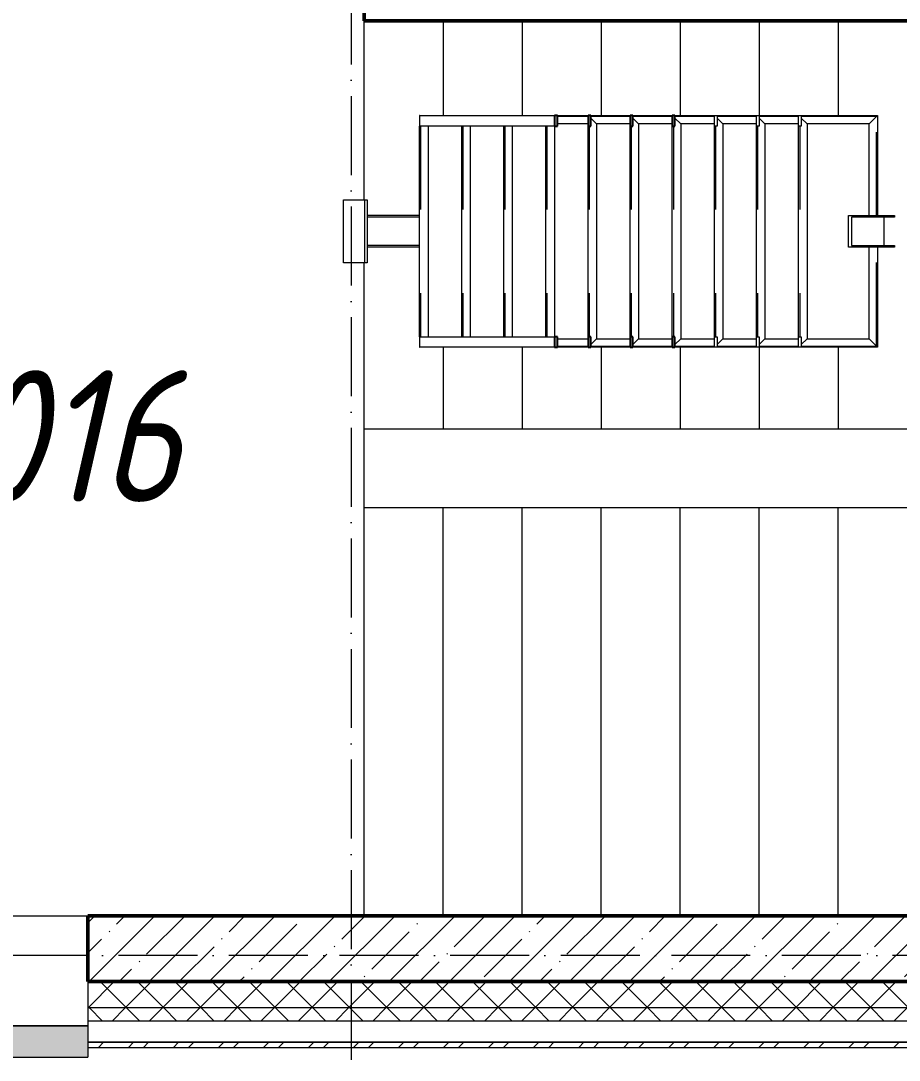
# Model space of a CAD drawing. Header units: millimetres. Extents: x -213536 to 1564669, y -45299 to 942238.
# Drawn here: x 617417 to 620754, y 341164 to 345112 of the extents above; entities that cross this region are included whole.
import ezdxf

# ---------------------------------------------------------------- set-up
doc = ezdxf.new("R2010")
doc.units = ezdxf.units.MM
doc.linetypes.add('50_200_ШТРИХ_1Т_ш5_п1_п1_', pattern=[700, 500, -100, 0, -100])
doc.linetypes.add('Штрих', pattern=[635, 317.5, -317.5])
for name, color, linetype, lineweight in [('A-FLOR-____-OTLN', 7, 'Continuous', 9), ('A-GENM-____-HDLN', 7, 'Штрих', 9), ('A-GENM-____-MCUT', 7, 'Continuous', 25), ('A-GENM-____-OTLN', 7, 'Continuous', 9), ('A-GLAZ-____-OTLN', 7, 'Continuous', 9), ('A-WALL-____-MCUT', 7, 'Continuous', 13), ('A-WALL-____-MCUT-1', 7, 'Continuous', 9), ('A-WALL-____-MCUT-2', 7, 'Continuous', 50), ('A-WALL-____-OTLN', 7, 'Continuous', 9), ('A-WALL-____-PATT-1', 7, 'Continuous', 9), ('A-WALL-FNSH-MCUT-1', 7, 'Continuous', 9), ('S-GRID-____-OTLN-1', 7, '50_200_ШТРИХ_1Т_ш5_п1_п1_', 9), ('S-STRS-____-OTLN-1', 7, 'Continuous', 9), ('Марки помещений', 7, 'Continuous', 9)]:
    doc.layers.add(name, color=color, linetype=linetype, lineweight=lineweight)
doc.layers.add('A-GLAZ-____-OTLN-1', color=7, linetype='Continuous', lineweight=9, true_color=0xc0c0c0)
doc.styles.add('ISOCPEUR_I_2', font='isocpeui.ttf', dxfattribs={"width": 0.85, "height": 2.3})
pattern_1 = [(45, (549721.47, 286281.11), (-70.71068, 70.71068), []), (135, (549721.47, 286281.11), (-70.71068, -70.71068), [])]

# ---------------------------------------------------------------- blocks, each defined once
blk = doc.blocks.new('ОМ_Труба_ГОСТ 8639-82 - ОМ_Труба_ГОСТ 8639-82-26350154-АР1_План отверстий 3 этажа в осях 1-64_Ю-ЯЯ')
at = {"layer": 'A-GENM-____-OTLN'}
for p, q in [((9439.1, 57971), (9439.1, 58091)), ((9439.1, 58091), (9614.1, 58091)), ((9614.1, 58085), (9451.2, 58085)), ((9451.2, 58085), (9451.2, 57977)), ((9574, 58085), (9574, 57977)), ((9614.1, 58091), (9614.1, 58085)), ((9614.1, 57971), (9439.1, 57971)), ((9451.2, 57977), (9614.1, 57977)), ((9614.1, 57977), (9614.1, 57971))]:
    blk.add_line(p, q, dxfattribs=at)
blk = doc.blocks.new('ОМ_Уголок_ГОСТ 8509-93 - ОМ_Уголок_ГОСТ 8509-93-26349651-АР1_План отверстий 3 этажа в осях 1-64_Ю-ЯЯ')
at = {"layer": 'A-GENM-____-HDLN'}
for p, q in [((4, -4), (380, -4)), ((500, -4), (876, -4))]:
    blk.add_line(p, q, dxfattribs=at)
at = {"layer": 'A-GENM-____-OTLN'}
for p, q in [((380, 0), (0, 0)), ((32, -32), (0, 0)), ((32, -32), (380, -32)), ((880, 0), (500, 0)), ((500, -32), (848, -32)), ((880, 0), (848, -32))]:
    blk.add_line(p, q, dxfattribs=at)
blk = doc.blocks.new('ОМ_Уголок_ГОСТ 8509-93 - ОМ_Уголок_ГОСТ 8509-93-V149-АР1_План отверстий 3 этажа в осях 1-64_Ю-ЯЯ')
at = {"layer": 'A-GENM-____-HDLN'}
blk.add_line((40, -4), (840, -4), dxfattribs=at)
at = {"layer": 'A-GENM-____-OTLN'}
for p, q in [((32, -32), (10, -10)), ((32, -32), (848, -32)), ((840, 0), (40, 0)), ((870, -10), (848, -32))]:
    blk.add_line(p, q, dxfattribs=at)
blk = doc.blocks.new('ОМ_Уголок_ГОСТ 8509-93 - ОМ_Уголок_ГОСТ 8509-93-19082047-АР1_План отверстий 3 этажа в осях 1-64_Ю-ЯЯ')
at = {"layer": 'A-GENM-____-HDLN'}
blk.add_line((10, -4), (296, -4), dxfattribs=at)
at = {"layer": 'A-GENM-____-OTLN'}
for p, q in [((300, 0), (10, 0)), ((32, -32), (10, -10)), ((32, -32), (268, -32)), ((300, 0), (268, -32))]:
    blk.add_line(p, q, dxfattribs=at)
blk = doc.blocks.new('ОМ_Уголок_ГОСТ 8509-93 - ОМ_Уголок_ГОСТ 8509-93-V150-АР1_План отверстий 3 этажа в осях 1-64_Ю-ЯЯ')
at = {"layer": 'A-GENM-____-HDLN'}
blk.add_line((4, -4), (290, -4), dxfattribs=at)
at = {"layer": 'A-GENM-____-OTLN'}
for p, q in [((290, 0), (0, 0)), ((32, -32), (0, 0)), ((32, -32), (268, -32)), ((290, -10), (268, -32))]:
    blk.add_line(p, q, dxfattribs=at)
blk = doc.blocks.new('ОМ_Уголок_ГОСТ 8509-93 - ОМ_Уголок_ГОСТ 8509-93-V151-АР1_План отверстий 3 этажа в осях 1-64_Ю-ЯЯ')
at = {"layer": 'A-GENM-____-HDLN'}
blk.add_line((10, -4), (160, -4), dxfattribs=at)
at = {"layer": 'A-GENM-____-OTLN'}
for p, q in [((160, 0), (10, 0)), ((32, -32), (10, -10)), ((32, -32), (160, -32))]:
    blk.add_line(p, q, dxfattribs=at)
blk = doc.blocks.new('ОМ_Уголок_ГОСТ 8509-93 - ОМ_Уголок_ГОСТ 8509-93-V152-АР1_План отверстий 3 этажа в осях 1-64_Ю-ЯЯ')
at = {"layer": 'A-GENM-____-HDLN'}
blk.add_line((140, -4), (290, -4), dxfattribs=at)
at = {"layer": 'A-GENM-____-OTLN'}
for p, q in [((290, 0), (140, 0)), ((140, -32), (268, -32)), ((290, -10), (268, -32))]:
    blk.add_line(p, q, dxfattribs=at)
blk = doc.blocks.new('ОМ_Уголок_ГОСТ 8509-93 - ОМ_Уголок_ГОСТ 8509-93-V153-АР1_План отверстий 3 этажа в осях 1-64_Ю-ЯЯ')
at = {"layer": 'A-GENM-____-HDLN'}
blk.add_line((40, -4), (840, -4), dxfattribs=at)
at = {"layer": 'A-GENM-____-OTLN'}
for p, q in [((840, 0), (40, 0)), ((40, -32), (840, -32))]:
    blk.add_line(p, q, dxfattribs=at)
blk = doc.blocks.new('ОМ_Уголок_ГОСТ 8509-93 - ОМ_Уголок_ГОСТ 8509-93-V154-АР1_План отверстий 3 этажа в осях 1-64_Ю-ЯЯ')
at = {"layer": 'A-GENM-____-HDLN'}
blk.add_line((44.3, -4), (160, -4), dxfattribs=at)
at = {"layer": 'A-GENM-____-OTLN'}
for p, q in [((160, 0), (44.3, 0)), ((44.3, -32), (160, -32))]:
    blk.add_line(p, q, dxfattribs=at)
blk = doc.blocks.new('ОМ_Уголок_ГОСТ 8509-93 - ОМ_Уголок_ГОСТ 8509-93-V155-АР1_План отверстий 3 этажа в осях 1-64_Ю-ЯЯ')
at = {"layer": 'A-GENM-____-HDLN'}
blk.add_line((140, -4), (255.7, -4), dxfattribs=at)
at = {"layer": 'A-GENM-____-OTLN'}
for p, q in [((255.7, 0), (140, 0)), ((140, -32), (255.7, -32))]:
    blk.add_line(p, q, dxfattribs=at)
blk = doc.blocks.new('ОМ_Труба_ГОСТ 8639-82 - ОМ_Труба_ГОСТ 8639-82-26527904-АР1_План отверстий 3 этажа в осях 1-64_Ю-ЯЯ')
at = {"layer": 'A-GENM-____-HDLN'}
for p, q in [((7810, 58085), (7611.5, 58085)), ((7810, 57977), (7611.5, 57977))]:
    blk.add_line(p, q, dxfattribs=at)
at = {"layer": 'A-GENM-____-OTLN'}
for p, q in [((7810, 58091), (7611.5, 58091)), ((7810, 57971), (7611.5, 57971))]:
    blk.add_line(p, q, dxfattribs=at)
blk = doc.blocks.new('ОМ_Уголок_ГОСТ 8510-86 - ОМ_Уголок_ГОСТ 8510-86-19082066-АР1_План отверстий 3 этажа в осях 1-64_Ю-ЯЯ')
at = {"layer": 'A-GENM-____-OTLN'}
for p, q in [((0, 0), (0, -90)), ((240, 0), (0, 0)), ((0, -10), (240, -10)), ((240, -90), (240, 0)), ((0, -90), (240, -90))]:
    blk.add_line(p, q, dxfattribs=at)
blk = doc.blocks.new('ОМ_Полоса_Трапеция прямоугольная_Прокат_ГОСТ 103-2006 - ОМ_Полоса_Трапеция прямоугольная_Прокат_ГОСТ 103-2006-19082130-АР1_План отверстий 3 этажа в осях 1-64_Ю-ЯЯ')
at = {"layer": 'A-GENM-____-OTLN'}
for p, q in [((9250, 58471), (9260, 58471)), ((9250, 58431), (9250, 58471)), ((9260, 58471), (9260, 58431)), ((9260, 58431), (9250, 58431))]:
    blk.add_line(p, q, dxfattribs=at)
blk = doc.blocks.new('ОМ_Полоса_Трапеция прямоугольная_Прокат_ГОСТ 103-2006 - ОМ_Полоса_Трапеция прямоугольная_Прокат_ГОСТ 103-2006-V157-АР1_План отверстий 3 этажа в осях 1-64_Ю-ЯЯ')
at = {"layer": 'A-GENM-____-MCUT'}
for p, q in [((8780, 58471), (8770, 58471)), ((8770, 58471), (8770, 58431)), ((8780, 58431), (8780, 58471)), ((8770, 58431), (8780, 58431))]:
    blk.add_line(p, q, dxfattribs=at)
blk = doc.blocks.new('ОМ_Полоса_Трапеция прямоугольная_Прокат_ГОСТ 103-2006 - ОМ_Полоса_Трапеция прямоугольная_Прокат_ГОСТ 103-2006-V158-АР1_План отверстий 3 этажа в осях 1-64_Ю-ЯЯ')
at = {"layer": 'A-GENM-____-MCUT'}
for p, q in [((8620, 58471), (8610, 58471)), ((8610, 58471), (8610, 58431)), ((8620, 58431), (8620, 58471)), ((8610, 58431), (8620, 58431))]:
    blk.add_line(p, q, dxfattribs=at)
blk = doc.blocks.new('ОМ_Полоса_Трапеция прямоугольная_Прокат_ГОСТ 103-2006 - ОМ_Полоса_Трапеция прямоугольная_Прокат_ГОСТ 103-2006-V159-АР1_План отверстий 3 этажа в осях 1-64_Ю-ЯЯ')
at = {"layer": 'A-GENM-____-MCUT'}
for p, q in [((8460, 58471), (8450, 58471)), ((8450, 58471), (8450, 58431)), ((8460, 58431), (8460, 58471)), ((8450, 58431), (8460, 58431))]:
    blk.add_line(p, q, dxfattribs=at)
blk = doc.blocks.new('ОМ_Полоса_Прокат_ГОСТ 103-2006 - ОМ_Полоса_Прокат_ГОСТ 103-2006-19082131-АР1_План отверстий 3 этажа в осях 1-64_Ю-ЯЯ')
at = {"layer": 'A-GENM-____-OTLN'}
for p, q in [((69211.3, 58471), (69210, 58471)), ((69210, 58471), (69210, 58431)), ((69210, 58431), (69211.3, 58431))]:
    blk.add_line(p, q, dxfattribs=at)
blk = doc.blocks.new('ОМ_Полоса_Прокат_ГОСТ 103-2006 - ОМ_Полоса_Прокат_ГОСТ 103-2006-20723456-АР1_План отверстий 3 этажа в осях 1-64_Ю-ЯЯ')
at = {"layer": 'A-GENM-____-MCUT'}
for p, q in [((8334.3, 58471), (8322.8, 58471)), ((8322.8, 58471), (8322.8, 58431)), ((8334.3, 58431), (8334.3, 58471)), ((8322.8, 58431), (8334.3, 58431))]:
    blk.add_line(p, q, dxfattribs=at)
at = {"layer": 'A-GENM-____-OTLN'}
for p, q in [((7811.3, 58431), (7811.3, 58471)), ((7811.3, 58471), (8322.8, 58471)), ((8322.8, 58431), (7811.3, 58431))]:
    blk.add_line(p, q, dxfattribs=at)
blk = doc.blocks.new('ОМ_Полоса_Трапеция прямоугольная_Прокат_ГОСТ 103-2006 - ОМ_Полоса_Трапеция прямоугольная_Прокат_ГОСТ 103-2006-19082170-АР1_План отверстий 3 этажа в осях 1-64_Ю-ЯЯ')
at = {"layer": 'A-GENM-____-OTLN'}
for p, q in [((9250, 57631), (9260, 57631)), ((9250, 57591), (9250, 57631)), ((9260, 57631), (9260, 57591)), ((9260, 57591), (9250, 57591))]:
    blk.add_line(p, q, dxfattribs=at)
blk = doc.blocks.new('ОМ_Полоса_Трапеция прямоугольная_Прокат_ГОСТ 103-2006 - ОМ_Полоса_Трапеция прямоугольная_Прокат_ГОСТ 103-2006-V160-АР1_План отверстий 3 этажа в осях 1-64_Ю-ЯЯ')
at = {"layer": 'A-GENM-____-MCUT'}
for p, q in [((8780, 57631), (8770, 57631)), ((8770, 57631), (8770, 57591)), ((8780, 57591), (8780, 57631)), ((8770, 57591), (8780, 57591))]:
    blk.add_line(p, q, dxfattribs=at)
blk = doc.blocks.new('ОМ_Полоса_Трапеция прямоугольная_Прокат_ГОСТ 103-2006 - ОМ_Полоса_Трапеция прямоугольная_Прокат_ГОСТ 103-2006-V161-АР1_План отверстий 3 этажа в осях 1-64_Ю-ЯЯ')
at = {"layer": 'A-GENM-____-MCUT'}
for p, q in [((8620, 57631), (8610, 57631)), ((8610, 57631), (8610, 57591)), ((8620, 57591), (8620, 57631)), ((8610, 57591), (8620, 57591))]:
    blk.add_line(p, q, dxfattribs=at)
blk = doc.blocks.new('ОМ_Полоса_Трапеция прямоугольная_Прокат_ГОСТ 103-2006 - ОМ_Полоса_Трапеция прямоугольная_Прокат_ГОСТ 103-2006-V162-АР1_План отверстий 3 этажа в осях 1-64_Ю-ЯЯ')
at = {"layer": 'A-GENM-____-MCUT'}
for p, q in [((8460, 57631), (8450, 57631)), ((8450, 57631), (8450, 57591)), ((8460, 57591), (8460, 57631)), ((8450, 57591), (8460, 57591))]:
    blk.add_line(p, q, dxfattribs=at)
blk = doc.blocks.new('ОМ_Полоса_Прокат_ГОСТ 103-2006 - ОМ_Полоса_Прокат_ГОСТ 103-2006-19082171-АР1_План отверстий 3 этажа в осях 1-64_Ю-ЯЯ')
at = {"layer": 'A-GENM-____-OTLN'}
for p, q in [((98800, 49942.4), (98800, 49941)), ((98800, 49941), (98840, 49941)), ((98840, 49941), (98840, 49942.4))]:
    blk.add_line(p, q, dxfattribs=at)
blk = doc.blocks.new('ОМ_Полоса_Прокат_ГОСТ 103-2006 - ОМ_Полоса_Прокат_ГОСТ 103-2006-20723498-АР1_План отверстий 3 этажа в осях 1-64_Ю-ЯЯ')
at = {"layer": 'A-GENM-____-MCUT'}
for p, q in [((8334.3, 57631), (8322.8, 57631)), ((8322.8, 57631), (8322.8, 57591)), ((8334.3, 57591), (8334.3, 57631)), ((8322.8, 57591), (8334.3, 57591))]:
    blk.add_line(p, q, dxfattribs=at)
at = {"layer": 'A-GENM-____-OTLN'}
for p, q in [((7811.3, 57591), (7811.3, 57631)), ((7811.3, 57631), (8322.8, 57631)), ((8322.8, 57591), (7811.3, 57591))]:
    blk.add_line(p, q, dxfattribs=at)
blk = doc.blocks.new('Отлив_СКБ - Отлив витража_120_НВФ-31885283-АР1_План отверстий 3 этажа в осях 1-64_Ю-ЯЯ')
at = {"layer": 'A-GLAZ-____-OTLN-1'}
for points in [[(426.9, -2), (1000, -2), (1000, 0), (0, 0), (0, -2)], [(426.9, -120), (1000, -120), (1000, -2), (0, -2), (0, -120)]]:
    blk.add_hatch(color=256, dxfattribs=at).paths.add_polyline_path(points, flags=0)
at = {"layer": 'A-GLAZ-____-OTLN'}
for p, q in [((0, 0), (1000, 0)), ((1000, -2), (0, -2)), ((0, -120), (0, -83)), ((1000, -83), (1000, -120)), ((0, -120), (1000, -120))]:
    blk.add_line(p, q, dxfattribs=at)

msp = doc.modelspace()

# ---------------------------------------------------------------- hatches: boundary and pattern name
at = {"layer": 'A-WALL-____-PATT-1'}
h = msp.add_hatch(dxfattribs=at)
h.set_pattern_fill('FP_12', color=256, style=0, pattern_type=2)
h.set_pattern_definition([(45, (549721.47, 286281.11), (-114.04925, 114.04925), []), (45, (549835.52, 286281.11), (-114.04925, 114.04925), [201.612, -40.322, 3.353, -36.97])])
h.paths.add_polyline_path([(624171.5, 341462.2), (624171.5, 341712.2), (617671.5, 341712.2), (617671.5, 341462.2), (624121.5, 341462.2)], flags=0)
h = msp.add_hatch(dxfattribs=at)
h.set_pattern_fill('FP_4', color=256, style=0, pattern_type=2)
h.set_pattern_definition(pattern_1)
h.paths.add_polyline_path([(623940.9, 341362.2), (624021.5, 341362.2), (624021.5, 341462.2), (617671.5, 341462.2), (617671.5, 341362.2), (620406, 341362.2)], flags=0)
h.paths.add_polyline_path([(613336.2, 341362.2), (613721.5, 341362.2), (613721.5, 341456.2), (613646.5, 341456.2), (613646.5, 341462.2), (612696.5, 341462.2), (612696.5, 341456.2), (612621.5, 341456.2), (612621.5, 341362.2), (612971.5, 341362.2)], flags=0)
h.paths.add_polyline_path([(615103.6, 341362.2), (616671.5, 341362.2), (616671.5, 341462.2), (614796.5, 341462.2), (614796.5, 341456.2), (614721.5, 341456.2), (614721.5, 341362.2)], flags=0)
h.paths.add_polyline_path([(609696.5, 341362.2), (610821.5, 341362.2), (610821.5, 341456.2), (610746.5, 341456.2), (610746.5, 341462.2), (609696.5, 341462.2), (609696.5, 341456.2), (609621.5, 341456.2), (609621.5, 341362.2), (609627.5, 341362.2)], flags=0)
h.paths.add_polyline_path([(607821.5, 341362.2), (607821.5, 341456.2), (607746.5, 341456.2), (607746.5, 341462.2), (606696.5, 341462.2), (606696.5, 341456.2), (606621.5, 341456.2), (606621.5, 341362.2), (607150, 341362.2)], flags=0)
h.paths.add_polyline_path([(603696.5, 341362.2), (604821.5, 341362.2), (604821.5, 341456.2), (604746.5, 341456.2), (604746.5, 341462.2), (603696.5, 341462.2), (603696.5, 341456.2), (603621.5, 341456.2), (603621.5, 341362.2)], flags=0)
h.paths.add_polyline_path([(601746.5, 341362.2), (601821.5, 341362.2), (601821.5, 341456.2), (601746.5, 341456.2), (601746.5, 341462.2), (600696.5, 341462.2), (600696.5, 341456.2), (600621.5, 341456.2), (600621.5, 341362.2), (600963.9, 341362.2)], flags=0)
h.paths.add_polyline_path([(597971.5, 341362.2), (598821.5, 341362.2), (598821.5, 341456.2), (598746.5, 341456.2), (598746.5, 341462.2), (597696.5, 341462.2), (597696.5, 341456.2), (597621.5, 341456.2), (597621.5, 341362.2), (597696.5, 341362.2)], flags=0)
h.paths.add_polyline_path([(595661.5, 341362.2), (595821.5, 341362.2), (595821.5, 341456.2), (595746.5, 341456.2), (595746.5, 341462.2), (594146.5, 341462.2), (594146.5, 341456.2), (594071.5, 341456.2), (594071.5, 341362.2), (594777.8, 341362.2)], flags=0)
h.paths.add_polyline_path([(592126.6, 341362.2), (592271.5, 341362.2), (592271.5, 341456.2), (592196.5, 341456.2), (592196.5, 341462.2), (591146.5, 341462.2), (591146.5, 341456.2), (591071.5, 341456.2), (591071.5, 341362.2)], flags=0)
h.paths.add_polyline_path([(589271.5, 341362.2), (589271.5, 341456.2), (589196.5, 341456.2), (589196.5, 341462.2), (588146.5, 341462.2), (588146.5, 341456.2), (588071.5, 341456.2), (588071.5, 341362.2), (588591.7, 341362.2)], flags=0)
h.paths.add_polyline_path([(585940.5, 341362.2), (586271.5, 341362.2), (586271.5, 341456.2), (586196.5, 341456.2), (586196.5, 341462.2), (585146.5, 341462.2), (585146.5, 341456.2), (585071.5, 341456.2), (585071.5, 341362.2), (585498.6, 341362.2)], flags=0)
h.paths.add_polyline_path([(582146.5, 341362.2), (583271.5, 341362.2), (583271.5, 341456.2), (583196.5, 341456.2), (583196.5, 341462.2), (582146.5, 341462.2), (582146.5, 341456.2), (582071.5, 341456.2), (582071.5, 341362.2), (582077.5, 341362.2)], flags=0)
h.paths.add_polyline_path([(579071.5, 341362.2), (580271.5, 341362.2), (580271.5, 341456.2), (580196.5, 341456.2), (580196.5, 341462.2), (579146.5, 341462.2), (579146.5, 341456.2), (579071.5, 341456.2)], flags=0)
h.paths.add_polyline_path([(577271.5, 341362.2), (577271.5, 341456.2), (577196.5, 341456.2), (577196.5, 341462.2), (576146.5, 341462.2), (576146.5, 341456.2), (576071.5, 341456.2), (576071.5, 341362.2), (577103.1, 341362.2)], flags=0)
h.paths.add_polyline_path([(573146.5, 341362.2), (574271.5, 341362.2), (574271.5, 341456.2), (574196.5, 341456.2), (574196.5, 341462.2), (573146.5, 341462.2), (573146.5, 341456.2), (573071.5, 341456.2), (573071.5, 341362.2), (573077.5, 341362.2)], flags=0)
h.paths.add_polyline_path([(571271.5, 341362.2), (571271.5, 341456.2), (571196.5, 341456.2), (571196.5, 341462.2), (570146.5, 341462.2), (570146.5, 341456.2), (570071.5, 341456.2), (570071.5, 341362.2), (571196.5, 341362.2)], flags=0)
h.paths.add_polyline_path([(567921.5, 341362.2), (568271.5, 341362.2), (568271.5, 341456.2), (568196.5, 341456.2), (568196.5, 341462.2), (567146.5, 341462.2), (567146.5, 341456.2), (567071.5, 341456.2), (567071.5, 341362.2), (567421.5, 341362.2)], flags=0)
h.paths.add_polyline_path([(566071.5, 341362.2), (566071.5, 341456.2), (565996.5, 341456.2), (565996.5, 341462.2), (556271.5, 341462.2), (556271.5, 341362.2), (565614.6, 341362.2)], flags=0)
h.paths.add_polyline_path([(555271.5, 341362.2), (555271.5, 341462.2), (547271.5, 341462.2), (547271.5, 341362.2), (553242.4, 341362.2)], flags=0)
h = msp.add_hatch(dxfattribs=at)
h.set_pattern_fill('FP_4', color=256, style=0, pattern_type=2)
h.set_pattern_definition(pattern_1)
h.paths.add_polyline_path([(624021.5, 341312.2), (624021.5, 341362.2), (617671.5, 341362.2), (617671.5, 341312.2), (623940.9, 341312.2)], flags=0)
h.paths.add_polyline_path([(616671.5, 341312.2), (616671.5, 341362.2), (614721.5, 341362.2), (614721.5, 341312.2), (615103.6, 341312.2)], flags=0)
h.paths.add_polyline_path([(610821.5, 341312.2), (610821.5, 341362.2), (609621.5, 341362.2), (609621.5, 341312.2), (609801.2, 341312.2)], flags=0)
h.paths.add_polyline_path([(613336.2, 341312.2), (613721.5, 341312.2), (613721.5, 341362.2), (612621.5, 341362.2), (612621.5, 341312.2)], flags=0)
h.paths.add_polyline_path([(607150, 341312.2), (607821.5, 341312.2), (607821.5, 341362.2), (606621.5, 341362.2), (606621.5, 341312.2)], flags=0)
h.paths.add_polyline_path([(604821.5, 341312.2), (604821.5, 341362.2), (603621.5, 341362.2), (603621.5, 341312.2), (604498.8, 341312.2)], flags=0)
h.paths.add_polyline_path([(601821.5, 341312.2), (601821.5, 341362.2), (600621.5, 341362.2), (600621.5, 341312.2), (600963.9, 341312.2)], flags=0)
h.paths.add_polyline_path([(598821.5, 341312.2), (598821.5, 341362.2), (597621.5, 341362.2), (597621.5, 341312.2), (598312.7, 341312.2)], flags=0)
h.paths.add_polyline_path([(595821.5, 341312.2), (595821.5, 341362.2), (594071.5, 341362.2), (594071.5, 341312.2), (595661.5, 341312.2)], flags=0)
h.paths.add_polyline_path([(592271.5, 341312.2), (592271.5, 341362.2), (591071.5, 341362.2), (591071.5, 341312.2), (592126.6, 341312.2)], flags=0)
h.paths.add_polyline_path([(589271.5, 341312.2), (589271.5, 341362.2), (588071.5, 341362.2), (588071.5, 341312.2), (588591.7, 341312.2)], flags=0)
h.paths.add_polyline_path([(586271.5, 341312.2), (586271.5, 341362.2), (585071.5, 341362.2), (585071.5, 341312.2), (585940.5, 341312.2)], flags=0)
h.paths.add_polyline_path([(582071.5, 341312.2), (583271.5, 341312.2), (583271.5, 341362.2), (582071.5, 341362.2)], flags=0)
h.paths.add_polyline_path([(579754.3, 341312.2), (580271.5, 341312.2), (580271.5, 341362.2), (579071.5, 341362.2), (579071.5, 341312.2)], flags=0)
h.paths.add_polyline_path([(577103.1, 341312.2), (577271.5, 341312.2), (577271.5, 341362.2), (576071.5, 341362.2), (576071.5, 341312.2), (576219.4, 341312.2)], flags=0)
h.paths.add_polyline_path([(574271.5, 341312.2), (574271.5, 341362.2), (573071.5, 341362.2), (573071.5, 341312.2), (573568.2, 341312.2)], flags=0)
h.paths.add_polyline_path([(570917, 341312.2), (571271.5, 341312.2), (571271.5, 341362.2), (570071.5, 341362.2), (570071.5, 341312.2)], flags=0)
h.paths.add_polyline_path([(568265.8, 341312.2), (568271.5, 341312.2), (568271.5, 341362.2), (567071.5, 341362.2), (567071.5, 341312.2), (567382.1, 341312.2)], flags=0)
h.paths.add_polyline_path([(565614.6, 341312.2), (566071.5, 341312.2), (566071.5, 341362.2), (556271.5, 341362.2), (556271.5, 341312.2), (563847.2, 341312.2)], flags=0)
h.paths.add_polyline_path([(555271.5, 341312.2), (555271.5, 341362.2), (547171.5, 341362.2), (547171.5, 341312.2), (553242.4, 341312.2)], flags=0)
h = msp.add_hatch(dxfattribs=at)
h.set_pattern_fill('FP_6', color=256, style=0, pattern_type=2)
h.set_pattern_definition([(45, (549721.47, 286281.11), (-85.53659, 85.53659), []), (45, (549778.5, 286281.11), (-85.53659, 85.53659), [])])
h.paths.add_polyline_path([(623921.5, 341212.2), (623921.5, 341232.2), (617671.5, 341232.2), (617671.5, 341212.2), (620406, 341212.2)], flags=0)
h.paths.add_polyline_path([(616671.5, 341212.2), (616671.5, 341232.2), (614721.5, 341232.2), (614721.5, 341212.2), (615103.6, 341212.2)], flags=0)
h.paths.add_polyline_path([(612621.5, 341212.2), (613721.5, 341212.2), (613721.5, 341232.2), (612621.5, 341232.2)], flags=0)
h.paths.add_polyline_path([(610241.5, 341212.2), (610821.5, 341212.2), (610821.5, 341232.2), (610241.5, 341232.2)], flags=0)

# ---------------------------------------------------------------- linework, layer by layer
at = {"layer": 'A-FLOR-____-OTLN'}
for p, q in [((618721.5, 344432.2), (618721.5, 345112.2)), ((618721.5, 341712.2), (618721.5, 344192.2))]:
    msp.add_line(p, q, dxfattribs=at)
at = {"layer": 'A-WALL-____-MCUT'}
for p, q in [((617671.5, 341462.2), (617671.5, 341232.2)), ((617671.5, 341232.2), (624021.5, 341232.2))]:
    msp.add_line(p, q, dxfattribs=at)
at = {"layer": 'A-WALL-____-MCUT-1'}
for p, q in [((624021.5, 341362.2), (617671.5, 341362.2)), ((624021.5, 341312.2), (617671.5, 341312.2))]:
    msp.add_line(p, q, dxfattribs=at)
at = {"layer": 'A-WALL-____-MCUT-2'}
for p, q in [((618721.5, 345362.2), (618721.5, 345112.2)), ((618721.5, 345112.2), (624171.5, 345112.2)), ((624171.5, 341712.2), (617671.5, 341712.2)), ((617671.5, 341712.2), (617671.5, 341462.2)), ((624021.5, 341462.2), (617671.5, 341462.2)), ((617671.5, 341462.2), (624171.5, 341462.2))]:
    msp.add_line(p, q, dxfattribs=at)
at = {"layer": 'A-WALL-____-OTLN'}
msp.add_line((616671.5, 341712.2), (617671.5, 341712.2), dxfattribs=at)
at = {"layer": 'A-WALL-FNSH-MCUT-1'}
for p, q in [((623921.5, 341232.2), (617671.5, 341232.2)), ((617671.5, 341232.2), (617671.5, 341212.2)), ((617671.5, 341212.2), (623921.5, 341212.2))]:
    msp.add_line(p, q, dxfattribs=at)
at = {"layer": 'S-GRID-____-OTLN-1', "color": 251, "ltscale": 0.6, "true_color": 0x636466}
for p, q in [((618671.5, 377174), (618671.5, 339172.7)), ((653795.9, 341562.2), (545052.7, 341562.2))]:
    msp.add_line(p, q, dxfattribs=at)
at = {"layer": 'S-STRS-____-OTLN-1'}
for p, q in [((619021.5, 345112.2), (619021.5, 344752.2)), ((619021.5, 345112.2), (619021.5, 344752.2)), ((619321.5, 345112.2), (619321.5, 344752.2)), ((619321.5, 345112.2), (619321.5, 344752.2)), ((619621.5, 345112.2), (619621.5, 344752.2)), ((619621.5, 345112.2), (619621.5, 344752.2)), ((619921.5, 345112.2), (619921.5, 344752.2)), ((619921.5, 345112.2), (619921.5, 344752.2)), ((620221.5, 345112.2), (620221.5, 344752.2)), ((620221.5, 345112.2), (620221.5, 344752.2)), ((620521.5, 345112.2), (620521.5, 344752.2)), ((620521.5, 345112.2), (620521.5, 344752.2)), ((619021.5, 343872.2), (619021.5, 343562.2)), ((619021.5, 343872.2), (619021.5, 343562.2)), ((619321.5, 343872.2), (619321.5, 343562.2)), ((619321.5, 343872.2), (619321.5, 343562.2)), ((619621.5, 343872.2), (619621.5, 343562.2)), ((619621.5, 343872.2), (619621.5, 343562.2)), ((619921.5, 343872.2), (619921.5, 343562.2)), ((619921.5, 343872.2), (619921.5, 343562.2)), ((620221.5, 343872.2), (620221.5, 343562.2)), ((620221.5, 343872.2), (620221.5, 343562.2)), ((620521.5, 343872.2), (620521.5, 343562.2)), ((620521.5, 343872.2), (620521.5, 343562.2)), ((618721.5, 343562.2), (619021.5, 343562.2)), ((619021.5, 343562.2), (619321.5, 343562.2)), ((619321.5, 343562.2), (619621.5, 343562.2)), ((619621.5, 343562.2), (619921.5, 343562.2)), ((619921.5, 343562.2), (620221.5, 343562.2)), ((620221.5, 343562.2), (620521.5, 343562.2)), ((620521.5, 343562.2), (620821.5, 343562.2)), ((618721.5, 341712.2), (618721.5, 343262.2)), ((619021.5, 343262.2), (618721.5, 343262.2)), ((619321.5, 343262.2), (619021.5, 343262.2)), ((619021.5, 341712.2), (619021.5, 343262.2)), ((619021.5, 341712.2), (619021.5, 343262.2)), ((619621.5, 343262.2), (619321.5, 343262.2)), ((619321.5, 341712.2), (619321.5, 343262.2)), ((619321.5, 341712.2), (619321.5, 343262.2)), ((619921.5, 343262.2), (619621.5, 343262.2)), ((619621.5, 341712.2), (619621.5, 343262.2)), ((619621.5, 341712.2), (619621.5, 343262.2)), ((620221.5, 343262.2), (619921.5, 343262.2)), ((619921.5, 341712.2), (619921.5, 343262.2)), ((619921.5, 341712.2), (619921.5, 343262.2)), ((620521.5, 343262.2), (620221.5, 343262.2)), ((620221.5, 341712.2), (620221.5, 343262.2)), ((620221.5, 341712.2), (620221.5, 343262.2)), ((620821.5, 343262.2), (620521.5, 343262.2)), ((620521.5, 341712.2), (620521.5, 343262.2)), ((620521.5, 341712.2), (620521.5, 343262.2))]:
    msp.add_line(p, q, dxfattribs=at)

# ---------------------------------------------------------------- block references
at = {"layer": 'A-GENM-____-OTLN'}
for name, p in [('ОМ_Полоса_Прокат_ГОСТ 103-2006 - ОМ_Полоса_Прокат_ГОСТ 103-2006-19082131-АР1_План отверстий 3 этажа в осях 1-64_Ю-ЯЯ', (549721.5, 286281.1)), ('ОМ_Полоса_Прокат_ГОСТ 103-2006 - ОМ_Полоса_Прокат_ГОСТ 103-2006-20723456-АР1_План отверстий 3 этажа в осях 1-64_Ю-ЯЯ', (611121.5, 286281.1)), ('ОМ_Полоса_Трапеция прямоугольная_Прокат_ГОСТ 103-2006 - ОМ_Полоса_Трапеция прямоугольная_Прокат_ГОСТ 103-2006-V159-АР1_План отверстий 3 этажа в осях 1-64_Ю-ЯЯ', (611121.5, 286281.1)), ('ОМ_Полоса_Трапеция прямоугольная_Прокат_ГОСТ 103-2006 - ОМ_Полоса_Трапеция прямоугольная_Прокат_ГОСТ 103-2006-V158-АР1_План отверстий 3 этажа в осях 1-64_Ю-ЯЯ', (611121.5, 286281.1)), ('ОМ_Полоса_Трапеция прямоугольная_Прокат_ГОСТ 103-2006 - ОМ_Полоса_Трапеция прямоугольная_Прокат_ГОСТ 103-2006-V157-АР1_План отверстий 3 этажа в осях 1-64_Ю-ЯЯ', (611121.5, 286281.1)), ('ОМ_Полоса_Трапеция прямоугольная_Прокат_ГОСТ 103-2006 - ОМ_Полоса_Трапеция прямоугольная_Прокат_ГОСТ 103-2006-19082130-АР1_План отверстий 3 этажа в осях 1-64_Ю-ЯЯ', (610801.5, 286281.1)), ('ОМ_Полоса_Трапеция прямоугольная_Прокат_ГОСТ 103-2006 - ОМ_Полоса_Трапеция прямоугольная_Прокат_ГОСТ 103-2006-19082130-АР1_План отверстий 3 этажа в осях 1-64_Ю-ЯЯ', (610961.5, 286281.1)), ('ОМ_Полоса_Трапеция прямоугольная_Прокат_ГОСТ 103-2006 - ОМ_Полоса_Трапеция прямоугольная_Прокат_ГОСТ 103-2006-19082130-АР1_План отверстий 3 этажа в осях 1-64_Ю-ЯЯ', (611121.5, 286281.1)), ('ОМ_Труба_ГОСТ 8639-82 - ОМ_Труба_ГОСТ 8639-82-26527904-АР1_План отверстий 3 этажа в осях 1-64_Ю-ЯЯ', (611121.5, 286281.1)), ('ОМ_Труба_ГОСТ 8639-82 - ОМ_Труба_ГОСТ 8639-82-26350154-АР1_План отверстий 3 этажа в осях 1-64_Ю-ЯЯ', (611121.5, 286281.1)), ('ОМ_Полоса_Прокат_ГОСТ 103-2006 - ОМ_Полоса_Прокат_ГОСТ 103-2006-20723498-АР1_План отверстий 3 этажа в осях 1-64_Ю-ЯЯ', (611121.5, 286281.1)), ('ОМ_Полоса_Трапеция прямоугольная_Прокат_ГОСТ 103-2006 - ОМ_Полоса_Трапеция прямоугольная_Прокат_ГОСТ 103-2006-V162-АР1_План отверстий 3 этажа в осях 1-64_Ю-ЯЯ', (611121.5, 286281.1)), ('ОМ_Полоса_Трапеция прямоугольная_Прокат_ГОСТ 103-2006 - ОМ_Полоса_Трапеция прямоугольная_Прокат_ГОСТ 103-2006-V161-АР1_План отверстий 3 этажа в осях 1-64_Ю-ЯЯ', (611121.5, 286281.1)), ('ОМ_Полоса_Трапеция прямоугольная_Прокат_ГОСТ 103-2006 - ОМ_Полоса_Трапеция прямоугольная_Прокат_ГОСТ 103-2006-V160-АР1_План отверстий 3 этажа в осях 1-64_Ю-ЯЯ', (611121.5, 286281.1)), ('ОМ_Полоса_Трапеция прямоугольная_Прокат_ГОСТ 103-2006 - ОМ_Полоса_Трапеция прямоугольная_Прокат_ГОСТ 103-2006-19082170-АР1_План отверстий 3 этажа в осях 1-64_Ю-ЯЯ', (610801.5, 286281.1)), ('ОМ_Полоса_Трапеция прямоугольная_Прокат_ГОСТ 103-2006 - ОМ_Полоса_Трапеция прямоугольная_Прокат_ГОСТ 103-2006-19082170-АР1_План отверстий 3 этажа в осях 1-64_Ю-ЯЯ', (610961.5, 286281.1)), ('ОМ_Полоса_Трапеция прямоугольная_Прокат_ГОСТ 103-2006 - ОМ_Полоса_Трапеция прямоугольная_Прокат_ГОСТ 103-2006-19082170-АР1_План отверстий 3 этажа в осях 1-64_Ю-ЯЯ', (611121.5, 286281.1))]:
    msp.add_blockref(name, p, dxfattribs=at)
at = {"layer": 'A-GENM-____-OTLN', "extrusion": (0, 0, -1)}
for name, p in [('ОМ_Уголок_ГОСТ 8509-93 - ОМ_Уголок_ГОСТ 8509-93-V155-АР1_План отверстий 3 этажа в осях 1-64_Ю-ЯЯ', (-619711.5, 344752.2)), ('ОМ_Уголок_ГОСТ 8509-93 - ОМ_Уголок_ГОСТ 8509-93-V152-АР1_План отверстий 3 этажа в осях 1-64_Ю-ЯЯ', (-619871.5, 344752.2)), ('ОМ_Уголок_ГОСТ 8509-93 - ОМ_Уголок_ГОСТ 8509-93-V152-АР1_План отверстий 3 этажа в осях 1-64_Ю-ЯЯ', (-620031.5, 344752.2)), ('ОМ_Уголок_ГОСТ 8509-93 - ОМ_Уголок_ГОСТ 8509-93-V152-АР1_План отверстий 3 этажа в осях 1-64_Ю-ЯЯ', (-620191.5, 344752.2)), ('ОМ_Уголок_ГОСТ 8509-93 - ОМ_Уголок_ГОСТ 8509-93-V152-АР1_План отверстий 3 этажа в осях 1-64_Ю-ЯЯ', (-620351.5, 344752.2)), ('ОМ_Уголок_ГОСТ 8509-93 - ОМ_Уголок_ГОСТ 8509-93-V152-АР1_План отверстий 3 этажа в осях 1-64_Ю-ЯЯ', (-620511.5, 344752.2)), ('ОМ_Уголок_ГОСТ 8509-93 - ОМ_Уголок_ГОСТ 8509-93-V150-АР1_План отверстий 3 этажа в осях 1-64_Ю-ЯЯ', (-620671.5, 344752.2))]:
    msp.add_blockref(name, p, dxfattribs=at)
for name, p, rotation in [('ОМ_Уголок_ГОСТ 8509-93 - ОМ_Уголок_ГОСТ 8509-93-V149-АР1_План отверстий 3 этажа в осях 1-64_Ю-ЯЯ', (-619571.5, 344752.2), 269.9999999999989), ('ОМ_Уголок_ГОСТ 8509-93 - ОМ_Уголок_ГОСТ 8509-93-V149-АР1_План отверстий 3 этажа в осях 1-64_Ю-ЯЯ', (-619731.5, 344752.2), 269.9999999999989), ('ОМ_Уголок_ГОСТ 8509-93 - ОМ_Уголок_ГОСТ 8509-93-V149-АР1_План отверстий 3 этажа в осях 1-64_Ю-ЯЯ', (-619891.5, 344752.2), 269.9999999999989), ('ОМ_Уголок_ГОСТ 8509-93 - ОМ_Уголок_ГОСТ 8509-93-V149-АР1_План отверстий 3 этажа в осях 1-64_Ю-ЯЯ', (-620051.5, 344752.2), 269.9999999999989), ('ОМ_Уголок_ГОСТ 8509-93 - ОМ_Уголок_ГОСТ 8509-93-V149-АР1_План отверстий 3 этажа в осях 1-64_Ю-ЯЯ', (-620211.5, 344752.2), 269.9999999999989), ('ОМ_Уголок_ГОСТ 8509-93 - ОМ_Уголок_ГОСТ 8509-93-V149-АР1_План отверстий 3 этажа в осях 1-64_Ю-ЯЯ', (-620371.5, 344752.2), 269.9999999999989), ('ОМ_Уголок_ГОСТ 8509-93 - ОМ_Уголок_ГОСТ 8509-93-26349651-АР1_План отверстий 3 этажа в осях 1-64_Ю-ЯЯ', (-620671.5, 343872.2), 89.99999999999908), ('ОМ_Уголок_ГОСТ 8509-93 - ОМ_Уголок_ГОСТ 8509-93-V153-АР1_План отверстий 3 этажа в осях 1-64_Ю-ЯЯ', (-618931.5, 344752.2), 269.9999999999989), ('ОМ_Уголок_ГОСТ 8509-93 - ОМ_Уголок_ГОСТ 8509-93-V153-АР1_План отверстий 3 этажа в осях 1-64_Ю-ЯЯ', (-619091.5, 344752.2), 269.9999999999989), ('ОМ_Уголок_ГОСТ 8509-93 - ОМ_Уголок_ГОСТ 8509-93-V153-АР1_План отверстий 3 этажа в осях 1-64_Ю-ЯЯ', (-619251.5, 344752.2), 269.9999999999989), ('ОМ_Уголок_ГОСТ 8509-93 - ОМ_Уголок_ГОСТ 8509-93-V153-АР1_План отверстий 3 этажа в осях 1-64_Ю-ЯЯ', (-619411.5, 344752.2), 269.9999999999989), ('ОМ_Уголок_ГОСТ 8510-86 - ОМ_Уголок_ГОСТ 8510-86-19082066-АР1_План отверстий 3 этажа в осях 1-64_Ю-ЯЯ', (-618733, 344192.2), 89.99999999999918), ('ОМ_Уголок_ГОСТ 8509-93 - ОМ_Уголок_ГОСТ 8509-93-V154-АР1_План отверстий 3 этажа в осях 1-64_Ю-ЯЯ', (-619411.5, 343872.2), 180), ('ОМ_Уголок_ГОСТ 8509-93 - ОМ_Уголок_ГОСТ 8509-93-V151-АР1_План отверстий 3 этажа в осях 1-64_Ю-ЯЯ', (-619571.5, 343872.2), 180), ('ОМ_Уголок_ГОСТ 8509-93 - ОМ_Уголок_ГОСТ 8509-93-V151-АР1_План отверстий 3 этажа в осях 1-64_Ю-ЯЯ', (-619731.5, 343872.2), 180), ('ОМ_Уголок_ГОСТ 8509-93 - ОМ_Уголок_ГОСТ 8509-93-V151-АР1_План отверстий 3 этажа в осях 1-64_Ю-ЯЯ', (-619891.5, 343872.2), 180), ('ОМ_Уголок_ГОСТ 8509-93 - ОМ_Уголок_ГОСТ 8509-93-V151-АР1_План отверстий 3 этажа в осях 1-64_Ю-ЯЯ', (-620051.5, 343872.2), 180), ('ОМ_Уголок_ГОСТ 8509-93 - ОМ_Уголок_ГОСТ 8509-93-V151-АР1_План отверстий 3 этажа в осях 1-64_Ю-ЯЯ', (-620211.5, 343872.2), 180), ('ОМ_Уголок_ГОСТ 8509-93 - ОМ_Уголок_ГОСТ 8509-93-19082047-АР1_План отверстий 3 этажа в осях 1-64_Ю-ЯЯ', (-620371.5, 343872.2), 180)]:
    msp.add_blockref(name, p, dxfattribs=dict(at, rotation=rotation))
at = {"layer": 'A-GENM-____-OTLN', "rotation": 270.0000000000001}
msp.add_blockref('ОМ_Полоса_Прокат_ГОСТ 103-2006 - ОМ_Полоса_Прокат_ГОСТ 103-2006-19082171-АР1_План отверстий 3 этажа в осях 1-64_Ю-ЯЯ', (568990.4, 442712.2), dxfattribs=at)
at = {"layer": 'A-GLAZ-____-OTLN'}
msp.add_blockref('Отлив_СКБ - Отлив витража_120_НВФ-31885283-АР1_План отверстий 3 этажа в осях 1-64_Ю-ЯЯ', (616671.5, 341295.2), dxfattribs=at)

# ---------------------------------------------------------------- texts
at = {"layer": 'Марки помещений', "insert": (616788.7, 343784.7), "char_height": 500, "width": 737.552, "attachment_point": 1, "style": 'ISOCPEUR_I_2'}
msp.add_mtext('3.016', dxfattribs=at)

doc.saveas('drawing.dxf')
